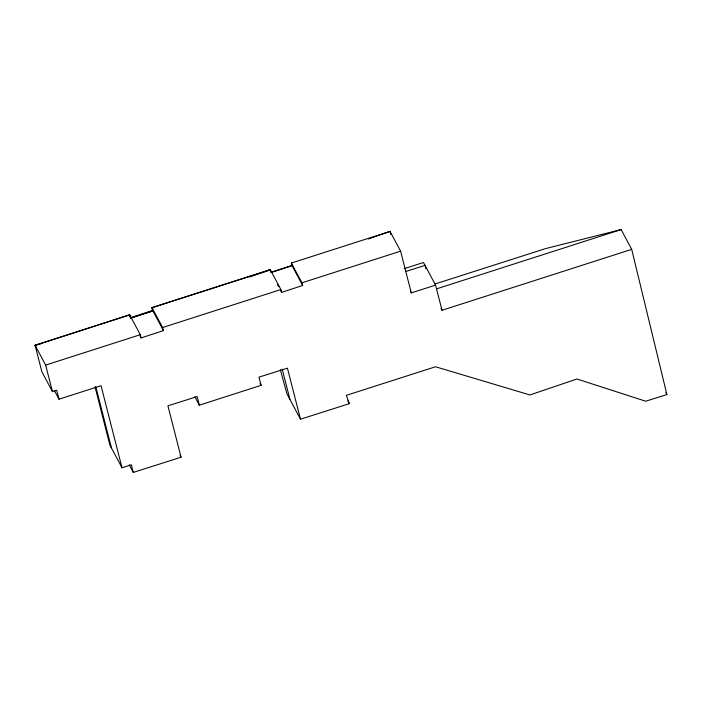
<?xml version="1.0" encoding="UTF-8"?>
<svg xmlns="http://www.w3.org/2000/svg" width="702" height="702" viewBox="0 0 702 702"><rect width="100%" height="100%" fill="white"/><g stroke="black" fill="none" stroke-linecap="round" stroke-linejoin="round"><path stroke-width="1.05" d="M249.71 276.974L270.314 269.761L280.879 289.54L281.642 292.339L302.659 285.486L301.939 282.818L291.339 262.969L291.962 265.453L302.659 285.486M368.383 238.978L390.031 231.397L400.596 251.167L411.293 292.892L435.573 285.126L442.014 310.275L631.695 249.359L666.9 394.577L645.708 401.219L576.93 379.001L529.922 394.954L435.503 366.76L346.34 395.349L349.298 403.676L300.491 419.217L286.925 393.796L280.352 369.787M130.3 317.734L152.667 310.451L163.434 330.624L141.076 337.925L140.075 336.039M271.077 272.56L292.102 265.716L291.383 263.048L390.031 231.397L390.847 234.565M291.962 265.453L270.928 272.279L270.27 269.673L151.965 307.573L152.667 310.451M153.431 310.723L130.519 318.155L152.878 310.846L152.062 307.757L270.314 269.761L270.823 271.63M268.366 270.393L270.314 269.761M95.033 386.899L109.889 445.068L122.016 467.769L131.353 464.759L133.283 472.42L181.055 457.213L167.918 405.826L197.157 396.586L199.342 405.168L261.091 385.337L258.977 377.141L287.434 368.164L300.491 419.217M141.076 337.925L140.295 334.705L129.624 314.733L35.1 345.323L41.883 371.823L52.439 391.593L56.713 390.251L59.003 399.192L101.035 385.714L122.016 467.769M151.965 307.573L162.618 327.527L280.879 289.54M130.326 317.348L129.73 314.926L35.1 345.323L45.656 365.093L140.295 334.705M301.939 282.818L400.596 251.167M405.8 271.498L425.017 265.356L425.903 268.813M435.082 283.977L545.463 248.631L621.13 229.58L631.695 249.359M436.512 288.882L621.13 229.58M404.264 268.638L423.499 262.504L435.573 285.126M42.436 343.234L35.1 345.323L35.951 347.253M665.891 392.69L666.9 394.577M441.014 308.397L442.014 310.275M410.293 291.005L411.293 292.892M347.788 400.851L349.298 403.676M277.615 284.801L278.624 286.688M280.633 290.452L281.642 292.339M260.082 383.45L261.091 385.337M194.814 396.691L199.342 405.168M180.054 455.326L181.055 457.213M129.265 464.882L133.283 472.42M54.475 390.716L59.003 399.192M162.618 327.527L163.434 330.624M282.204 369.226L289.935 399.447M95.77 386.644L111.451 447.999M45.656 365.093L52.439 391.593M129.624 314.733L130.072 316.734"/></g></svg>
